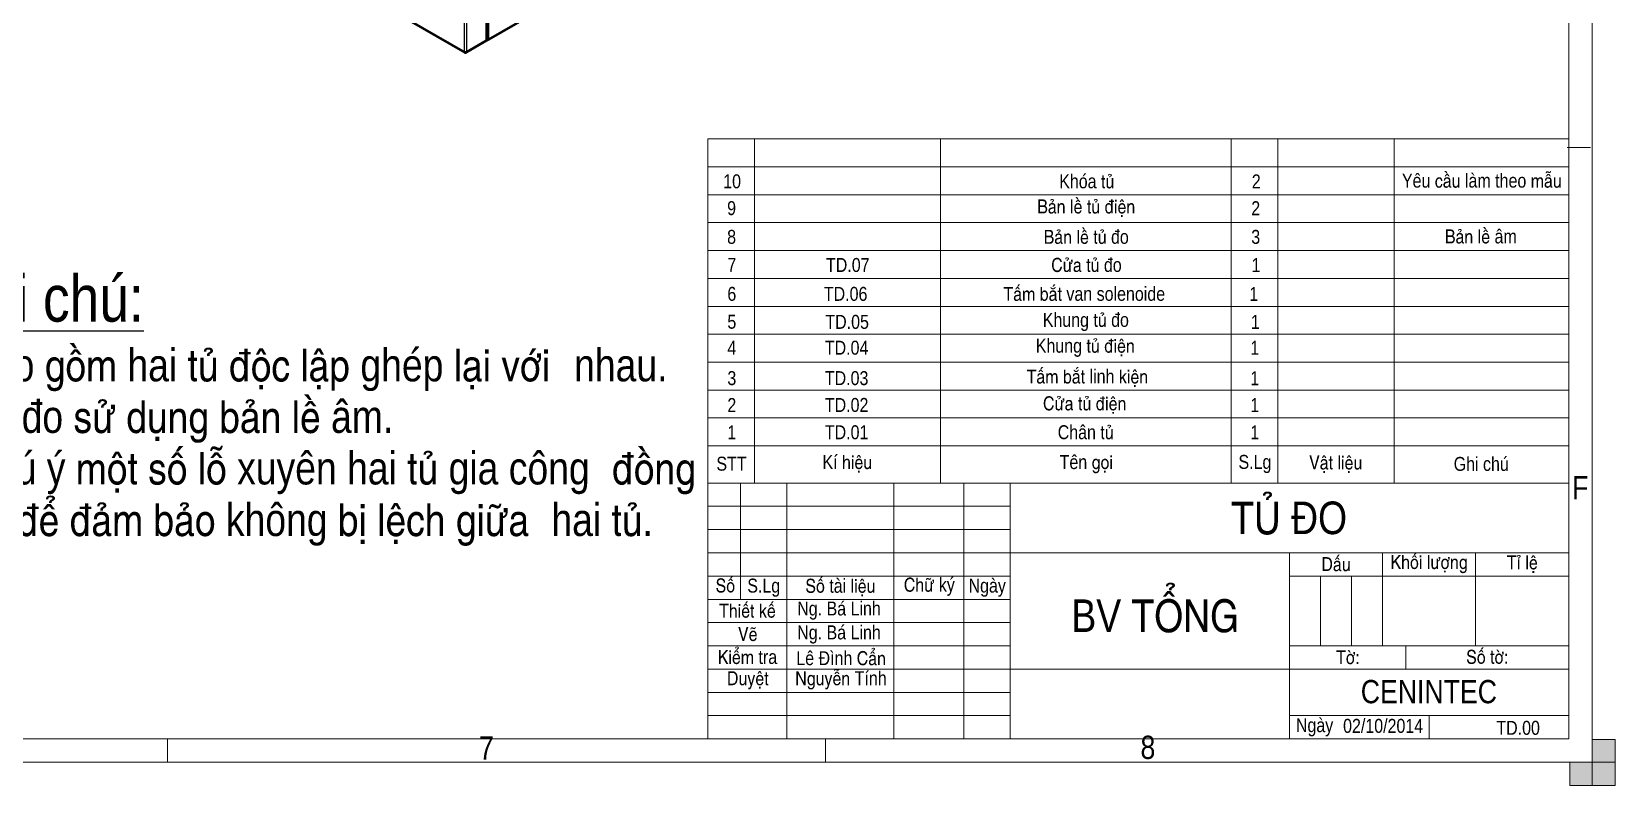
# Model space of a CAD drawing. Header units: millimetres. Extents: x 0 to 19094, y -1 to 2103.
# Drawn here: x 2122 to 2972, y 0 to 405 of the extents above; entities that cross this region are included whole.
import ezdxf

# ---------------------------------------------------------------- set-up
doc = ezdxf.new("R2010")
doc.units = ezdxf.units.MM
doc.header["$LTSCALE"] = 2.5
for name, color, linetype, lineweight in [('Border (ANSI)', 7, 'Continuous', 70), ('Co ban', 7, 'Continuous', 50), ('Symbol (ANSI)', 7, 'Continuous', 25)]:
    doc.layers.add(name, color=color, linetype=linetype, lineweight=lineweight)
for name, color, linetype, lineweight, true_color in [('Khung ban ve', 5, 'Continuous', 15, 0x0000ff), ('Lien manh', 7, 'Continuous', 25, 0x020305), ('Manh khung ten', 7, 'Continuous', 15, 0x994c4c), ('Net chu', 30, 'Continuous', 15, 0xff7f00), ('THIN', 5, 'Continuous', 15, 0x0000ff)]:
    doc.layers.add(name, color=color, linetype=linetype, lineweight=lineweight, true_color=true_color)
doc.styles.add('Linh_50', font='')
doc.styles.add('Note Text (ANSI)', font='')
doc.styles.get('Linh_50').set_extended_font_data('VNI-Helve-Condense')
doc.styles.get('Note Text (ANSI)').set_extended_font_data('VNI-Helve-Condense')

# ---------------------------------------------------------------- blocks, each defined once
blk = doc.blocks.new('Borders A0_Khung chi tiet')
at = {"layer": 'THIN'}
for points in [[(1184, 0), (1184, 9.88), (1189, 9.88), (1189, 0)], [(1189, 0), (1179.24, 0), (1179.24, 4.99), (1189, 4.99)]]:
    blk.add_hatch(color=256, dxfattribs=at).paths.add_polyline_path(points)
at = {"layer": 'Khung ban ve'}
for p, q in [((1179, 830.09), (1179, 10)), ((993.98, 65), (993.98, 139)), ((1003.98, 65), (1003.98, 139)), ((1043.98, 65), (1043.98, 139)), ((1106.48, 65), (1106.48, 139)), ((1116.48, 65), (1116.48, 139)), ((1141.48, 65), (1141.48, 139)), ((993.98, 73), (1179, 73)), ((993.98, 65), (1179, 65)), ((993.98, 10), (993.98, 65)), ((1000.98, 40), (1000.98, 65)), ((1010.98, 10), (1010.98, 65)), ((1033.98, 10), (1033.98, 65)), ((1048.98, 10), (1048.98, 65)), ((1058.98, 10), (1058.98, 65)), ((1178.98, 60), (1179, 60)), ((1178.98, 55), (1179, 55)), ((993.98, 50), (1179, 50)), ((1118.98, 10), (1118.98, 50)), ((1138.98, 30), (1138.98, 50)), ((1158.98, 30), (1158.98, 50)), ((993.98, 45), (1058.98, 45)), ((1118.98, 45), (1179, 45)), ((993.98, 40), (1058.98, 40)), ((1178.98, 40), (1179, 40)), ((1178.98, 35), (1179, 35)), ((1118.98, 30), (1179, 30)), ((1143.98, 25), (1143.98, 30)), ((1178.98, 25), (1058.98, 25)), ((1178.98, 20), (1179, 20)), ((1179, 10), (23.43, 10))]:
    blk.add_line(p, q, dxfattribs=at)
at = {"layer": 'Manh khung ten'}
for p, q in [((1184, 835.09), (1184, 5)), ((993.98, 139), (1179, 139)), ((1183.66, 137.19), (1178.66, 137.19)), ((993.98, 133), (1179, 133)), ((993.98, 127), (1179, 127)), ((993.98, 121), (1179, 121)), ((993.98, 115), (1179, 115)), ((993.98, 109), (1179, 109)), ((993.98, 103), (1179, 103)), ((993.98, 97), (1179, 97)), ((993.98, 91), (1179, 91)), ((993.98, 85), (1179, 85)), ((993.98, 79), (1179, 79)), ((993.98, 60), (1058.98, 60)), ((993.98, 55), (1058.98, 55)), ((1125.65, 30), (1125.65, 45)), ((1132.32, 30), (1132.32, 45)), ((993.98, 35), (1058.98, 35)), ((993.98, 30), (1058.98, 30)), ((993.98, 25), (1058.98, 25)), ((993.98, 20), (1058.98, 20)), ((993.98, 15), (1058.98, 15)), ((1118.98, 15), (1179, 15)), ((1148.99, 15), (1148.99, 10.12)), ((877.86, 9.88), (877.86, 4.88)), ((1019.29, 9.88), (1019.29, 4.88)), ((1184, 5), (18.43, 5))]:
    blk.add_line(p, q, dxfattribs=at)
at = {"layer": 'THIN'}
for p, q in [((1184, 0), (1184, 9.88)), ((1184, 9.88), (1189, 9.88)), ((1189, 9.88), (1189, 0)), ((1179.24, 0), (1179.24, 4.99)), ((1179.24, 4.99), (1189, 4.99)), ((1189, 4.99), (1189, 0)), ((1189, 0), (1179.24, 0)), ((1189, 0), (1184, 0))]:
    blk.add_line(p, q, dxfattribs=at)
at = {"layer": 'Border (ANSI)', "style": 'Note Text (ANSI)'}
for s, insert, char_height, width, attachment_point in [('STT', (999.07, 69.15), 3, 10.0147, 5), ('Kí hieäu', (1023.96, 69.15), 3, 40.1569, 5), ('Teân goïi', (1075.31, 69.06), 3, 62.5427, 5), ('S.Lg', (1111.55, 69.1), 3, 10.2668, 5), ('Vaät lieäu', (1128.91, 69.06), 3, 24.9224, 5), ('Ghi chuù', (1160.18, 69.1), 3, 37.462, 5), ('Daáu', (1128.98, 47.54), 3, 19.9371, 5), ('Khoái löôïng', (1148.98, 47.57), 3, 19.9371, 5), ('Tæ leä', (1169, 47.57), 3, 19.9948, 5), ('Soá', (997.74, 42.95), 3, 7.075, 5), ('S.Lg', (1006, 42.5), 3, 10.0576, 5), ('Soá taøi lieäu', (1022.47, 42.54), 3, 22.8599, 5), ('Chöõ kyù', (1041.58, 42.7), 3, 15.0245, 5), ('Ngaøy', (1054.02, 42.5), 3, 10.0163, 5), ('Thieát keá', (1002.49, 37.53), 3, 16.9679, 5), ('Ng. Baù Linh', (1022.17, 37.58), 3, 22.8602, 5), ('Veõ', (1002.56, 32.52), 3, 17.0139, 5), ('Ng. Baù Linh', (1022.17, 32.44), 3, 22.8602, 5), ('Kieåm tra', (1002.5, 27.57), 3, 16.9779, 5), ('Leâ Ñình Caån', (1022.63, 27.31), 3, 22.8602, 5), ('Tôø:', (1131.53, 27.53), 3, 24.9188, 5), ('Soá tôø:', (1161.48, 27.6), 3, 34.8305, 5), ('Duyeät', (1002.57, 22.59), 3, 16.9779, 5), ('Nguyeãn Tính', (1022.59, 22.57), 3, 22.8602, 5), ('\\fVNI-Helve-Condense|b0|i0;\\H5.0000;CENINTEC', (1148.93, 20.12), 5, 59.8872, 5), ('Ngaøy', (1120.36, 12.49), 3, 30.0083, 4), ('\\fVNI-Helve-Condense|b0|i0;02/10/2014', (1130.5, 14.29), 3, 18.4442, 1)]:
    blk.add_mtext(s, dxfattribs=dict(at, insert=insert, char_height=char_height, width=width, attachment_point=attachment_point))
at = {"layer": 'Net chu', "style": 'Linh_50'}
for s, p in [('F', (1179.69, 61.53)), ('7', (944.81, 5.53)), ('8', (1086.96, 5.67))]:
    blk.add_text(s, height=5, dxfattribs=at).set_placement(p)

msp = doc.modelspace()

# ---------------------------------------------------------------- linework, layer by layer
at = {"layer": 'Co ban'}
for p, q in [((2134.555, 520.839), (2354.347, 393.942)), ((2366.204, 400.787), (2366.204, 464.139)), ((2436.671, 441.172), (2367.138, 401.028)), ((2365.96, 400.348), (2355.353, 394.224)), ((2366.635, 400.738), (2367.138, 401.028)), ((2354.764, 394.183), (2354.764, 393.983)), ((2354.764, 393.983), (2354.85, 393.933)), ((2354.85, 393.933), (2355.353, 394.224)), ((2354.85, 394.185), (2354.85, 393.933)), ((2355.261, 394.277), (2355.353, 394.224)), ((2355.353, 394.224), (2355.353, 394.323))]:
    msp.add_line(p, q, dxfattribs=at)
for major_axis, start_param, end_param in [((-0.833, 0), 0.7853982, 2.3561945), ((-0.417, -0.722), 5.4977871, 7.0685835)]:
    msp.add_ellipse((2354.764, 394.664), major_axis=major_axis, ratio=0.5773503, start_param=start_param, end_param=end_param, dxfattribs=at)
for points, knots in [([(2366.198, 400.789), (2366.199, 400.657), (2366.162, 400.537), (2366.083, 400.448), (2366.048, 400.408), (2366.007, 400.375), (2365.96, 400.348)], [-0.78539816, -0.78539816, -0.78539816, -0.78539816, -0.23982152, -0.23982152, -0.23982152, 0, 0, 0, 0]), ([(2366.201, 400.718), (2366.295, 400.677), (2366.393, 400.662), (2366.487, 400.681), (2366.538, 400.691), (2366.588, 400.71), (2366.635, 400.738)], [-0.68005981, -0.68005981, -0.68005981, -0.68005981, -0.23982152, -0.23982152, -0.23982152, 0, 0, 0, 0])]:
    msp.add_open_spline(points, degree=3, knots=knots, dxfattribs=at)
msp.add_open_spline([(2367.138, 401.028), (2366.9, 400.89), (2366.51, 400.946), (2366.204, 401.152)], degree=3, dxfattribs=at)
at = {"layer": 'Lien manh'}
for p, q in [((2354.175, 394.323), (2354.175, 851.562)), ((2134.382, 521.221), (2354.175, 394.323)), ((2355.353, 460.8), (2355.353, 394.323)), ((2365.96, 400.348), (2365.96, 463.998)), ((2367.138, 464.231), (2367.138, 401.028)), ((2366.635, 400.966), (2366.635, 400.738))]:
    msp.add_line(p, q, dxfattribs=at)

# ---------------------------------------------------------------- block references
at = {"xscale": 2.5, "yscale": 2.5, "zscale": 2.5}
msp.add_blockref('Borders A0_Khung chi tiet', (0, 0), dxfattribs=at)

# ---------------------------------------------------------------- texts
at = {"layer": 'Symbol (ANSI)', "attachment_point": 5, "style": 'Note Text (ANSI)'}
for s, insert, char_height, width in [('{\\fVNI-Helve-Condense|b0|i0;10}', (2497.998, 324.666), 7.5, 24.9052), ('{\\fVNI-Helve-Condense|b0|i0;Khoùa tuû}', (2688.52, 324.666), 7.5, 156.07783), ('{\\fVNI-Helve-Condense|b0|i0;2}', (2779.582, 324.666), 7.5, 24.9052), ('{\\fVNI-Helve-Condense|b0|i0;Yeâu caàu laøm theo maãu}', (2900.783, 325.015), 7.5, 93.83364), ('{\\fVNI-Helve-Condense|b0|i0;Baûn leà tuû ñieän}', (2688.241, 310.266), 7.5, 156.07783), ('{\\fVNI-Helve-Condense|b0|i0;9}', (2497.719, 310.266), 7.5, 24.9052), ('{\\fVNI-Helve-Condense|b0|i0;2}', (2779.304, 310.266), 7.5, 24.9052), ('{\\fVNI-Helve-Condense|b0|i0;8}', (2497.719, 294.805), 7.5, 24.9052), ('{\\fVNI-Helve-Condense|b0|i0;Baûn leà tuû ño}', (2688.241, 294.805), 7.5, 156.07783), ('{\\fVNI-Helve-Condense|b0|i0;3}', (2779.304, 294.805), 7.5, 24.9052), ('{\\fVNI-Helve-Condense|b0|i0;Baûn leà aâm}', (2900.237, 295.015), 7.5, 93.09518), ('{\\fVNI-Helve-Condense|b0|i0;7}', (2497.845, 279.766), 7.5, 24.9052), ('{\\fVNI-Helve-Condense|b0|i0;TD.07}', (2560.143, 279.696), 7.5, 100.33236), ('{\\fVNI-Helve-Condense|b0|i0;Cöûa tuû ño}', (2688.367, 279.696), 7.5, 156.07783), ('{\\fVNI-Helve-Condense|b0|i0;1}', (2779.429, 279.696), 7.5, 24.9052), ('{\\fVNI-Helve-Condense|b0|i0;6}', (2497.845, 264.164), 7.5, 24.9052), ('{\\fVNI-Helve-Condense|b0|i0;TD.06}', (2558.986, 264.164), 7.5, 100.33236), ('{\\fVNI-Helve-Condense|b0|i0;Taám baét van solenoide}', (2687.21, 264.164), 7.5, 156.07783), ('{\\fVNI-Helve-Condense|b0|i0;1}', (2778.272, 264.164), 7.5, 24.9052), ('{\\fVNI-Helve-Condense|b0|i0;5}', (2497.845, 249.183), 7.5, 24.9052), ('{\\fVNI-Helve-Condense|b0|i0;TD.05}', (2559.799, 249.113), 7.5, 100.33236), ('{\\fVNI-Helve-Condense|b0|i0;Khung tuû ño}', (2688.023, 249.113), 7.5, 156.07783), ('{\\fVNI-Helve-Condense|b0|i0;1}', (2779.086, 249.113), 7.5, 24.9052), ('{\\fVNI-Helve-Condense|b0|i0;4}', (2497.845, 235.224), 7.5, 24.9052), ('{\\fVNI-Helve-Condense|b0|i0;TD.04}', (2559.52, 235.224), 7.5, 100.33236), ('{\\fVNI-Helve-Condense|b0|i0;Khung tuû ñieän}', (2687.744, 235.224), 7.5, 156.07783), ('{\\fVNI-Helve-Condense|b0|i0;1}', (2778.806, 235.224), 7.5, 24.9052), ('{\\fVNI-Helve-Condense|b0|i0;3}', (2497.845, 218.864), 7.5, 24.9052), ('{\\fVNI-Helve-Condense|b0|i0;TD.03}', (2559.52, 218.864), 7.5, 100.33236), ('{\\fVNI-Helve-Condense|b0|i0;Taám baét linh kieän}', (2688.872, 218.864), 7.5, 156.07783), ('{\\fVNI-Helve-Condense|b0|i0;1}', (2778.806, 218.864), 7.5, 24.9052), ('{\\fVNI-Helve-Condense|b0|i0;2}', (2497.845, 204.436), 7.5, 24.9052), ('{\\fVNI-Helve-Condense|b0|i0;TD.02}', (2559.52, 204.436), 7.5, 100.33236), ('{\\fVNI-Helve-Condense|b0|i0;Cöûa tuû ñieän}', (2687.403, 204.436), 7.5, 156.07783), ('{\\fVNI-Helve-Condense|b0|i0;1}', (2778.806, 204.436), 7.5, 24.9052), ('{\\fVNI-Helve-Condense|b0|i0;1}', (2497.845, 189.768), 7.5, 24.9052), ('{\\fVNI-Helve-Condense|b0|i0;TD.01}', (2559.52, 189.768), 7.5, 100.33236), ('{\\fVNI-Helve-Condense|b0|i0;Chaân tuû}', (2687.957, 189.768), 7.5, 156.07783), ('{\\fVNI-Helve-Condense|b0|i0;1}', (2778.806, 189.768), 7.5, 24.9052), ('{\\fVNI-Helve-Condense|b0|i0;\\H17.5000;TUÛ ÑO}', (2797.256, 143.584), 17.5, 299.46958), ('{\\fVNI-Helve-Condense|b0|i0;\\H17.5000;BV TOÅNG}', (2725.285, 90.964), 17.5, 146.03848), ('{\\fVNI-Helve-Condense|b0|i0;TD.00}', (2920.283, 30.865), 7.5, 100.33236)]:
    msp.add_mtext(s, dxfattribs=dict(at, insert=insert, char_height=char_height, width=width))
at = {"layer": 'Symbol (ANSI)', "insert": (2075.226, 274.291), "char_height": 7.5, "width": 409.97424, "attachment_point": 1, "line_spacing_factor": 0.949995, "style": 'Note Text (ANSI)'}
msp.add_mtext('{\\H3.33333x;\\LGhi chuù:\\H0.7x;\\l\\P- Bao goàm hai tuû ñoäc laäp gheùp laïi vôùi \\H1.30684x; \\H0.76521x;nhau.\\H1.08364x; \\H0.92282x;\\P- Tuû ño söû duïng baûn leà aâm.\\H1.14199x; \\H0.87566x;\\P- Chuù yù moät soá loã xuyeân hai tuû gia coâng \\H1.14913x; \\H0.87023x;ñoàng thôøi ñeå ñaûm baûo khoâng bò leäch giöõa \\H1.13517x; \\H0.88092x;hai tuû.\\H1.12942x; }', dxfattribs=at)

doc.saveas('drawing.dxf')
